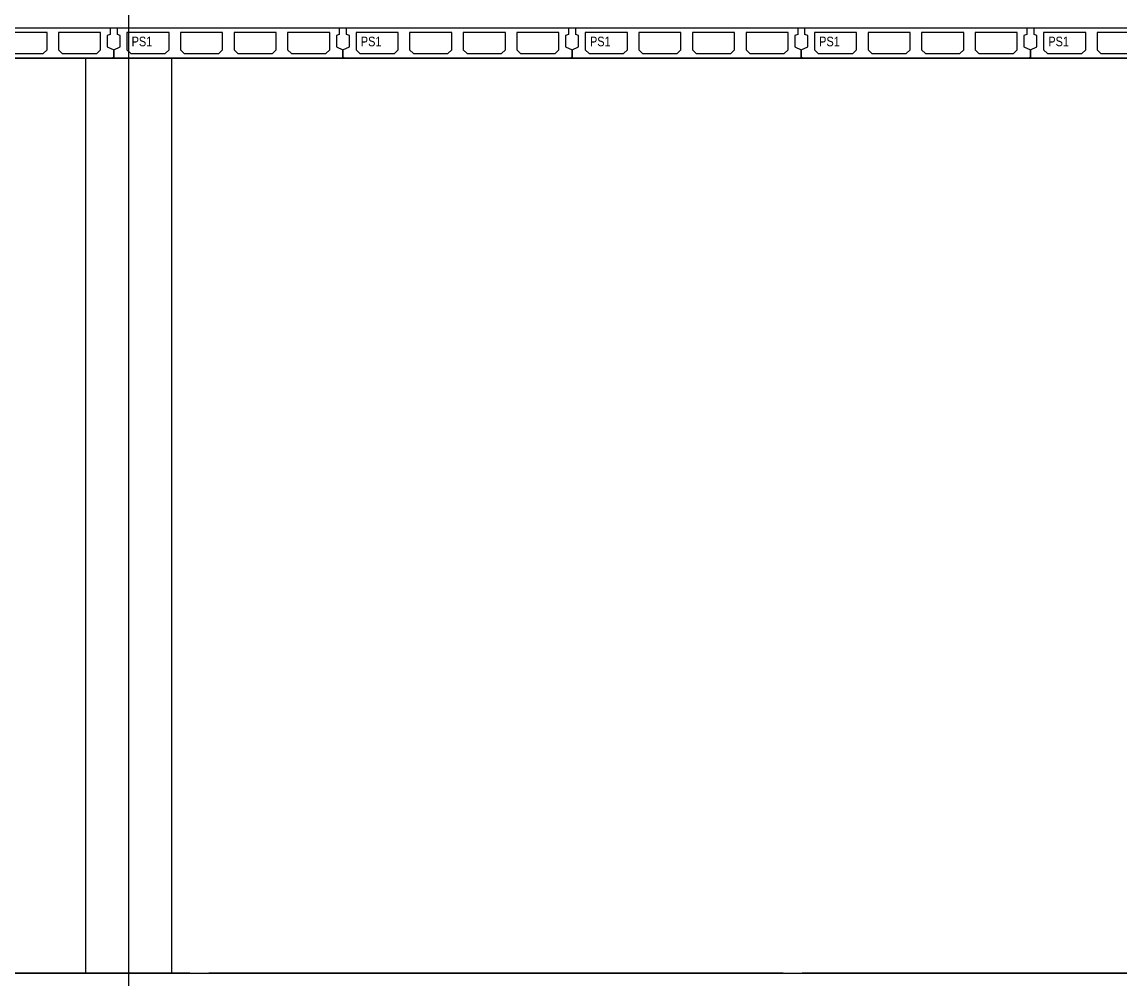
# Model space of a CAD drawing. Header units: millimetres. Extents: x 4754612 to 5801174, y 2368242 to 2777223.
# Drawn here: x 5563124 to 5574600, y 2430955 to 2440955 of the extents above; entities that cross this region are included whole.
import ezdxf
from ezdxf.enums import TextEntityAlignment as Align

# ---------------------------------------------------------------- set-up
doc = ezdxf.new("R2010")
doc.units = ezdxf.units.MM
doc.header["$LTSCALE"] = 1000
doc.linetypes.add('CEN', pattern=[6.2, 6, -0.1, 0, -0.1])
doc.layers.get('DEFPOINTS').update_dxf_attribs({"color": 151})
for name, color, linetype in [('A-ELE-8', 8, 'Continuous'), ('A-중심선', 10, 'CEN'), ('CON', 2, 'Continuous')]:
    doc.layers.add(name, color=color, linetype=linetype)
doc.styles.add('A.NARROW', font='ARIALN.TTF')

# ---------------------------------------------------------------- blocks, each defined once
blk = doc.blocks.new('zw$F401')
at = {"layer": 'CON'}
for points in [[(-2290, -200), (-2290, -80), (-2320, -70), (-2320, 0), (0, 0), (0, -70), (-30, -80), (-30, -200), (38, -230), (38, -308), (26, -320), (-2346, -320), (-2358, -308), (-2358, -230)], [(-1660, -50), (-1660, -230), (-1620, -270), (-1260, -270), (-1220, -230), (-1220, -50)], [(-660, -50), (-1100, -50), (-1100, -230), (-1060, -270), (-700, -270), (-660, -230)]]:
    blk.add_lwpolyline(points, close=True, dxfattribs=at)
for points in [[(-1780, -50), (-2220, -50), (-2220, -230), (-2180, -270), (-1820, -270), (-1780, -230), (-1780, -50)], [(-540, -50), (-540, -230), (-500, -270), (-140, -270), (-100, -230), (-100, -50), (-540, -50)]]:
    blk.add_lwpolyline(points, dxfattribs=at)
at = {"layer": 'DEFPOINTS', "style": 'A.NARROW'}
blk.add_text('PS1', height=100, dxfattribs=at).set_placement((-2171, -144), align=Align.MIDDLE_LEFT)

msp = doc.modelspace()

# ---------------------------------------------------------------- linework, layer by layer
at = {"layer": 'A-ELE-8'}
for p, q in [((5563788.509, 2440565.382), (5563788.509, 2431015.382)), ((5564688.509, 2440565.382), (5564688.509, 2431015.382))]:
    msp.add_line(p, q, dxfattribs=at)
at = {"layer": 'A-중심선', "ltscale": 5}
msp.add_line((5564238.509, 2478240.763), (5564238.509, 2392942.802), dxfattribs=at)
at = {"layer": 'A-중심선'}
msp.add_line((5707480.986, 2431015.382), (5390179.76, 2431015.382), dxfattribs=at)
at = {"layer": 'CON'}
for points in [[(5551958.509, 2440895.382), (5596838.509, 2440895.382)], [(5551958.509, 2440575.382), (5596838.509, 2440575.382)], [(5551338.509, 2431015.382), (5608638.509, 2431015.382)]]:
    msp.add_lwpolyline(points, dxfattribs=at)

# ---------------------------------------------------------------- block references
for p in [(5564046.009, 2440895.382), (5566441.009, 2440895.382), (5568836.009, 2440895.382), (5571231.009, 2440895.382), (5573626.009, 2440895.382), (5576021.009, 2440895.382)]:
    msp.add_blockref('zw$F401', p, dxfattribs=at)

doc.saveas('drawing.dxf')
